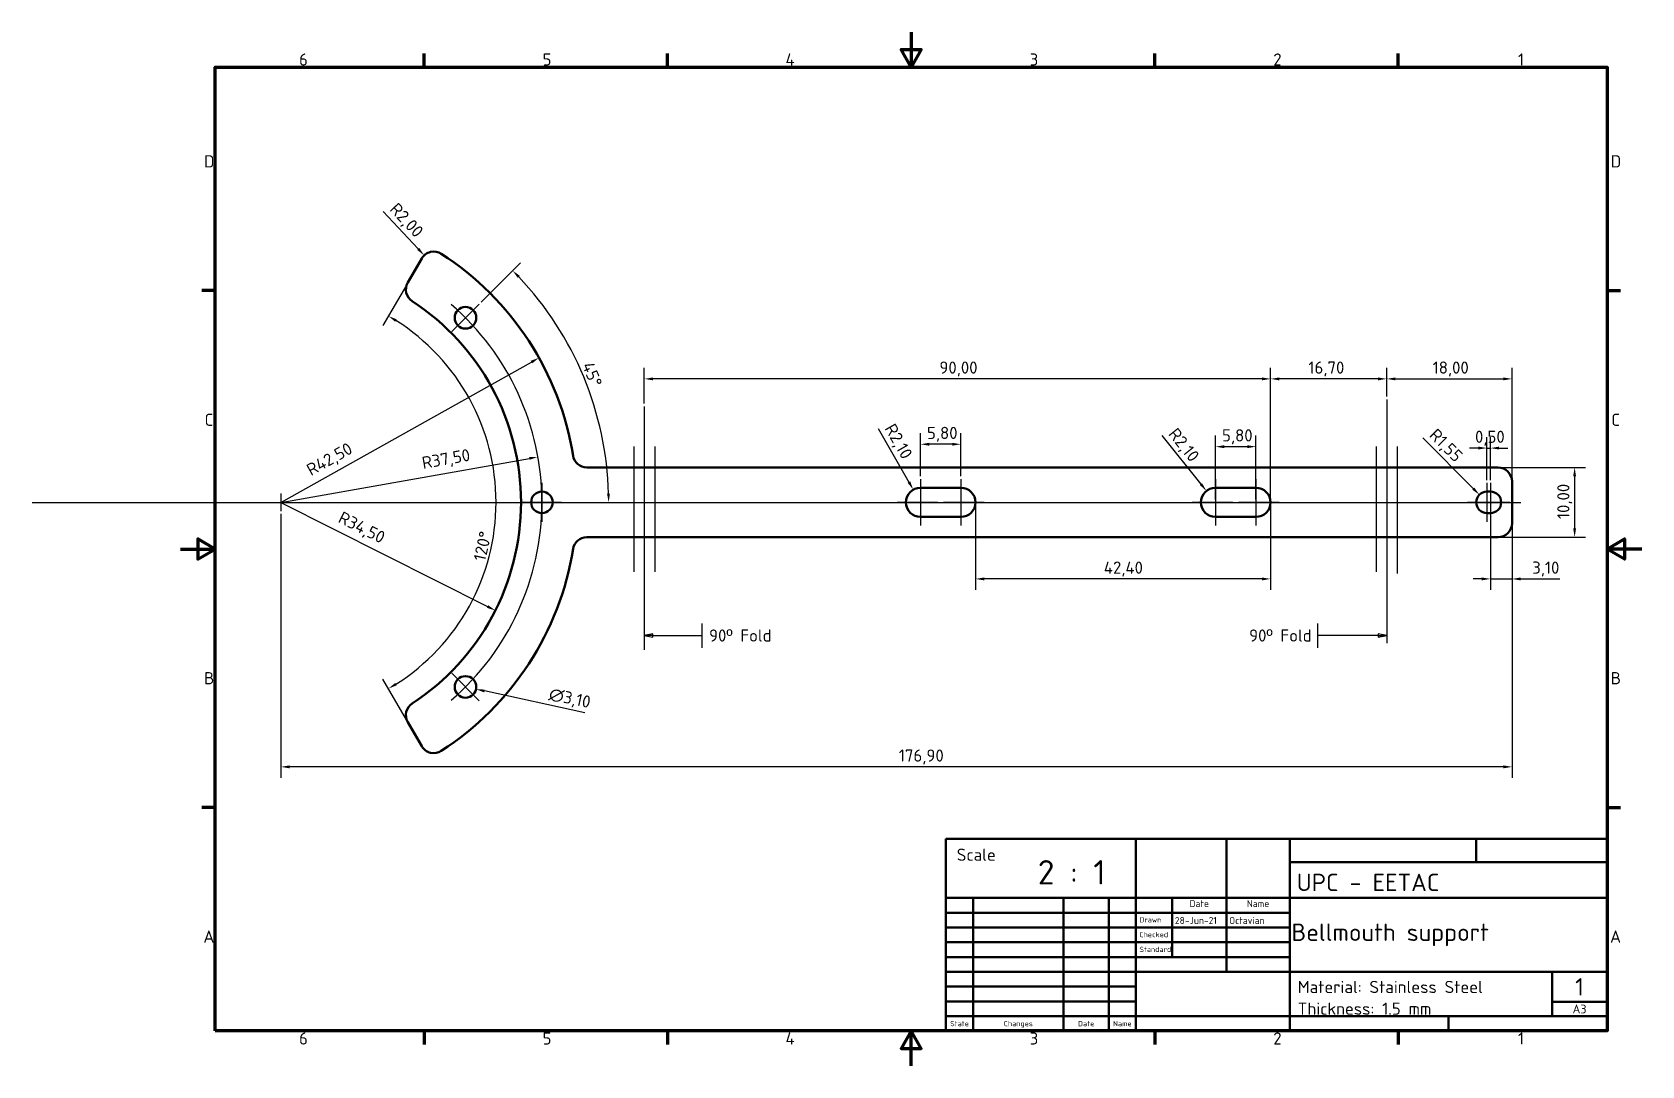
# Model space of a CAD drawing. Header units: millimetres. Extents: x -21 to 210, y 0 to 149.
import ezdxf
from ezdxf.enums import TextEntityAlignment as Align

# ---------------------------------------------------------------- set-up
doc = ezdxf.new("R2010")
doc.units = ezdxf.units.MM
doc.header["$LTSCALE"] = 0.5
for name, color, linetype, lineweight in [('Border (ISO)', 7, 'Continuous', 70), ('Center Mark (ISO)', 7, 'Continuous', 25), ('Centerline (ISO)', 7, 'Continuous', 25), ('Dimension (ISO)', 7, 'Continuous', 25), ('Sketch Geometry (ISO)', 7, 'Continuous', 25), ('Symbol (ISO)', 7, 'Continuous', 25), ('Title (ISO)', 7, 'Continuous', 50), ('Visible (ISO)', 7, 'Continuous', 50)]:
    doc.layers.add(name, color=color, linetype=linetype, lineweight=lineweight)
doc.styles.add('Note Text (DIN)', font='isocpeur.ttf')
doc.styles.add('Text Style41', font='isocpeur.ttf')
doc.styles.add('Text Style43', font='isocpeur.ttf')
doc.styles.add('Text Style44', font='isocpeur.ttf')
doc.styles.add('Text Style46', font='isocpeur.ttf')
doc.dimstyles.new('Default (DIN)', dxfattribs={"dimscale": 0.5, "dimtxt": 3.5, "dimasz": 2.5, "dimexe": 3.175, "dimexo": 0.8, "dimgap": 0.8, "dimtad": 1, "dimrnd": 1e-08, "dimzin": 0, "dimtxsty": 'Note Text (DIN)', "dimcen": 0.09, "dimdle": 10, "dimclrd": 256, "dimclre": 256, "dimclrt": 256, "dimadec": 0, "dimazin": 0, "dimtfac": 1, "dimtmove": 0, "dimatfit": 3, "dimfxl": 1, "dimtolj": 1, "dimtzin": 0, "dimlwd": -1, "dimlwe": -1, "dimarcsym": 0})

# ---------------------------------------------------------------- blocks, each defined once
blk = doc.blocks.new('Borders Default Border')
at = {"layer": 'Border (ISO)'}
for p, q in [((70, 287), (70, 290.9)), ((140, 287), (140, 290.9)), ((280, 287), (280, 290.9)), ((350, 287), (350, 290.9)), ((10, 222.75), (6.1, 222.75)), ((410, 222.75), (413.9, 222.75)), ((10, 74.25), (6.1, 74.25)), ((410, 74.25), (413.9, 74.25)), ((70, 10), (70, 6.1)), ((140, 10), (140, 6.1)), ((280, 10), (280, 6.1)), ((350, 10), (350, 6.1))]:
    blk.add_line(p, q, dxfattribs=at)
at = {"layer": 'Border (ISO)', "flags": 128}
for points in [[(210, 297), (210, 287), (207.11, 292), (212.89, 292), (210, 287)], [(10, 10), (10, 287), (410, 287), (410, 10), (10, 10)], [(0, 148.5), (10, 148.5), (5, 151.39), (5, 145.61), (10, 148.5)], [(420, 148.5), (410, 148.5), (415, 151.39), (415, 145.61), (410, 148.5)], [(210, 0), (210, 10), (207.11, 5), (212.89, 5), (210, 10)]]:
    blk.add_lwpolyline(points, dxfattribs=at)
at = {"layer": 'Border (ISO)', "char_height": 3.5, "attachment_point": 7, "style": 'Note Text (DIN)'}
for s, insert in [('6', (34.08, 287.4)), ('5', (104.08, 287.4)), ('4', (173.9, 287.4)), ('3', (244.08, 287.4)), ('2', (314.08, 287.4)), ('1', (384.42, 287.4)), ('D', (6.75, 258.13)), ('D', (411.05, 258.13)), ('C', (6.93, 183.88)), ('C', (411.23, 183.88)), ('B', (6.75, 109.63)), ('B', (411.05, 109.63)), ('A', (6.58, 35.38)), ('A', (410.88, 35.38)), ('6', (34.08, 6.1)), ('5', (104.08, 6.1)), ('4', (173.9, 6.1)), ('3', (244.08, 6.1)), ('2', (314.08, 6.1)), ('1', (384.42, 6.1))]:
    blk.add_mtext(s, dxfattribs=dict(at, insert=insert))
blk = doc.blocks.new('Title Blocks DIN')
at = {"layer": 'Title (ISO)'}
for p, q in [((288.4, 155.08), (98.4, 155.08)), ((98.4, 155.08), (98.4, 99.83)), ((153, 99.83), (153, 155.08)), ((179, 138.08), (179, 155.08)), ((197.2, 99.83), (197.2, 155.08)), ((250.8, 148.33), (250.8, 155.08)), ((288.4, 99.83), (288.4, 155.08)), ((197.2, 148.33), (288.4, 148.33)), ((98.4, 138.08), (288.4, 138.08)), ((106.2, 99.83), (106.2, 138.08)), ((132.2, 99.83), (132.2, 138.08)), ((145.2, 99.83), (145.2, 138.08)), ((163.4, 121.08), (163.4, 138.08)), ((179, 116.83), (179, 138.08)), ((98.4, 133.83), (153, 133.83)), ((98.4, 129.58), (153, 129.58)), ((153, 133.83), (197.2, 133.83)), ((153, 129.58), (197.2, 129.58)), ((98.4, 125.33), (153, 125.33)), ((153, 125.33), (197.2, 125.33)), ((98.4, 121.08), (153, 121.08)), ((153, 121.08), (197.2, 121.08)), ((98.4, 116.83), (153, 116.83)), ((153, 116.83), (288.4, 116.83)), ((272.6, 104.08), (272.6, 116.83)), ((98.4, 112.58), (153, 112.58)), ((153, 108.33), (98.4, 108.33)), ((272.6, 108.22), (288.4, 108.22)), ((98.4, 104.08), (153, 104.08)), ((153, 104.08), (197.2, 104.08)), ((197.2, 104.08), (288.4, 104.08)), ((242.8, 99.83), (242.8, 104.08)), ((98.4, 99.83), (288.4, 99.83))]:
    blk.add_line(p, q, dxfattribs=at)
at = {"layer": 'Title (ISO)', "style": 'Text Style46'}
for s, p in [('Date', (171.2, 134.83)), ('Name', (188.1, 134.83))]:
    blk.add_text(s, height=2, dxfattribs=at).set_placement(p, align=Align.BOTTOM_CENTER)
at = {"layer": 'Title (ISO)', "style": 'Text Style44'}
for s, p in [('Drawn', (154, 130.58)), ('Checked', (154, 126.33)), ('Standard', (154, 122.08))]:
    blk.add_text(s, height=1.5, dxfattribs=at).set_placement(p, align=Align.BOTTOM_LEFT)
for s, p in [('State', (102.3, 101.95)), ('Changes', (119.2, 101.95)), ('Date', (138.7, 101.95)), ('Name', (149.1, 101.95))]:
    blk.add_text(s, height=1.5, dxfattribs=at).set_placement(p, align=Align.MIDDLE_CENTER)
at = {"layer": 'Title (ISO)'}
for tag, p, height, style in [('CREATION_DATE_001', (164.2, 130.58), 2, 'Text Style46'), ('AUTHOR_001', (179.8, 130.58), 2, 'Text Style46'), ('TITLE_001', (197.7, 125.7), 5, 'Text Style41'), ('Sheet_number_001', (279.25, 110.02), 5, 'Text Style41'), ('Sheet_Size_001', (278.5, 104.9), 2.5, 'Text Style43')]:
    blk.add_attdef(tag, p, '', height=height, dxfattribs=dict(at, style=style))
at = {"layer": 'Title (ISO)', "style": 'Text Style46'}
for tag, p in [('CHECKED_DATE', (164.4, 126.33)), ('CHECKED_BY', (180, 126.33)), ('ENG_APPROVAL_DATE', (164.4, 122.08)), ('ENG_APPROVED_BY', (180, 122.08))]:
    blk.add_attdef(tag, text='', height=2, dxfattribs=at).set_placement(p, align=Align.BOTTOM_LEFT)
at = {"layer": 'Title (ISO)', "style": 'Text Style41'}
blk.add_attdef('PART_NUMBER', text='', height=5, dxfattribs=at).set_placement((198.2, 110.45), align=Align.MIDDLE_LEFT)
blk = doc.blocks.new('*D7')
at = {"layer": 'Defpoints', "color": 0, "transparency": 16777216}
for p in [(148.75, 88.95), (148.75, 80.95), (154.55, 80.95)]:
    blk.add_point(p, dxfattribs=at)
at = {"layer": 'Dimension (ISO)', "transparency": 16777216}
for p, q in [((148.75, 81.35), (148.75, 90.54)), ((154.55, 81.35), (154.55, 90.54)), ((153.3, 88.95), (150, 88.95))]:
    blk.add_line(p, q, dxfattribs=at)
for points in [[(150, 89.16), (150, 88.74), (148.75, 88.95)], [(153.3, 89.16), (153.3, 88.74), (154.55, 88.95)]]:
    blk.add_solid(points, dxfattribs=at)
at = {"layer": 'Dimension (ISO)', "transparency": 16777216, "insert": (149.68, 91.45), "char_height": 1.75, "attachment_point": 1, "style": 'Note Text (DIN)'}
blk.add_mtext('\\A1;5,80', dxfattribs=at)
blk = doc.blocks.new('*D8')
at = {"layer": 'Defpoints', "color": 0, "transparency": 16777216}
for p in [(32.66, 112.52), (43.48, 91.52), (14.44, 80.95), (34.67, 45.92)]:
    blk.add_point(p, dxfattribs=at)
at = {"layer": 'Dimension (ISO)', "transparency": 16777216}
for p, q in [((32.46, 112.17), (29.1, 106.34)), ((34.47, 46.27), (29.1, 55.56))]:
    blk.add_line(p, q, dxfattribs=at)
blk.add_arc((14.44, 80.95), 30.91, 302.3175, 57.6825, dxfattribs=at)
for points in [[(30.86, 106.89), (31.07, 107.25), (29.89, 107.72)], [(31.07, 54.66), (30.86, 55.01), (29.89, 54.19)]]:
    blk.add_solid(points, dxfattribs=at)
at = {"layer": 'Dimension (ISO)', "transparency": 16777216, "insert": (42.08, 72.77), "char_height": 1.75, "attachment_point": 1, "rotation": 77.5017, "style": 'Note Text (DIN)'}
blk.add_mtext('\\A1;120°', dxfattribs=at)
blk = doc.blocks.new('*D9')
at = {"layer": 'Defpoints', "color": 0, "transparency": 16777216}
for p in [(14.44, 80.95), (45.25, 65.42)]:
    blk.add_point(p, dxfattribs=at)
at = {"layer": 'Dimension (ISO)', "transparency": 16777216}
blk.add_line((14.44, 80.95), (44.13, 65.98), dxfattribs=at)
blk.add_solid([(44.22, 66.17), (44.04, 65.79), (45.25, 65.42)], dxfattribs=at)
at = {"layer": 'Dimension (ISO)', "transparency": 16777216, "insert": (23.31, 79.73), "char_height": 1.75, "attachment_point": 1, "rotation": 333.2359, "style": 'Note Text (DIN)'}
blk.add_mtext('\\A1;R34,50', dxfattribs=at)
blk = doc.blocks.new('*D10')
at = {"layer": 'Defpoints', "color": 0, "transparency": 16777216}
for p in [(51.37, 87.49), (14.44, 80.95)]:
    blk.add_point(p, dxfattribs=at)
at = {"layer": 'Dimension (ISO)', "transparency": 16777216}
blk.add_line((14.44, 80.95), (50.14, 87.27), dxfattribs=at)
blk.add_solid([(50.1, 87.48), (50.17, 87.07), (51.37, 87.49)], dxfattribs=at)
at = {"layer": 'Dimension (ISO)', "transparency": 16777216, "insert": (34.57, 87.46), "char_height": 1.75, "attachment_point": 1, "rotation": 10.041, "style": 'Note Text (DIN)'}
blk.add_mtext('\\A1;R37,50', dxfattribs=at)
blk = doc.blocks.new('*D11')
at = {"layer": 'Defpoints', "color": 0, "transparency": 16777216}
for p in [(51.52, 101.72), (14.44, 80.95)]:
    blk.add_point(p, dxfattribs=at)
at = {"layer": 'Dimension (ISO)', "transparency": 16777216}
blk.add_line((14.44, 80.95), (50.43, 101.1), dxfattribs=at)
blk.add_solid([(50.33, 101.29), (50.54, 100.92), (51.52, 101.72)], dxfattribs=at)
at = {"layer": 'Dimension (ISO)', "transparency": 16777216, "insert": (17.91, 86.22), "char_height": 1.75, "attachment_point": 1, "rotation": 29.244, "style": 'Note Text (DIN)'}
blk.add_mtext('\\A1;R42,50', dxfattribs=at)
blk = doc.blocks.new('*D12')
at = {"layer": 'Defpoints', "color": 0, "transparency": 16777216}
for p in [(42.94, 109.45), (59.92, 93.14), (14.44, 80.95), (49.14, 80.95)]:
    blk.add_point(p, dxfattribs=at)
at = {"layer": 'Dimension (ISO)', "transparency": 16777216}
blk.add_line((43.22, 109.73), (48.86, 115.37), dxfattribs=at)
blk.add_arc((14.44, 80.95), 47.09, 1.5211, 43.4789, dxfattribs=at)
for points in [[(48.46, 113.21), (48.76, 113.5), (47.74, 114.25)], [(61.72, 82.21), (61.3, 82.2), (61.53, 80.95)]]:
    blk.add_solid(points, dxfattribs=at)
at = {"layer": 'Dimension (ISO)', "transparency": 16777216, "insert": (59.29, 101.33), "char_height": 1.75, "attachment_point": 1, "rotation": 292.5, "style": 'Note Text (DIN)'}
blk.add_mtext('\\A1;45°', dxfattribs=at)
blk = doc.blocks.new('*D13')
at = {"layer": 'Defpoints', "color": 0, "transparency": 16777216}
for p in [(189.35, 85.95), (189.35, 75.95), (200.35, 75.95)]:
    blk.add_point(p, dxfattribs=at)
at = {"layer": 'Dimension (ISO)', "transparency": 16777216}
for p, q in [((189.75, 85.95), (201.93, 85.95)), ((200.35, 84.7), (200.35, 77.2)), ((189.75, 75.95), (201.93, 75.95))]:
    blk.add_line(p, q, dxfattribs=at)
for points in [[(200.14, 84.7), (200.55, 84.7), (200.35, 85.95)], [(200.14, 77.2), (200.55, 77.2), (200.35, 75.95)]]:
    blk.add_solid(points, dxfattribs=at)
at = {"layer": 'Dimension (ISO)', "transparency": 16777216, "insert": (197.85, 78.55), "char_height": 1.75, "attachment_point": 1, "rotation": 90, "style": 'Note Text (DIN)'}
blk.add_mtext('\\A1;10,00', dxfattribs=at)
blk = doc.blocks.new('*D14')
at = {"layer": 'Defpoints', "color": 0, "transparency": 16777216}
for p in [(191.35, 98.69), (173.35, 95.74), (191.35, 83.95)]:
    blk.add_point(p, dxfattribs=at)
at = {"layer": 'Dimension (ISO)', "transparency": 16777216}
for p, q in [((173.35, 96.14), (173.35, 100.28)), ((191.35, 84.35), (191.35, 100.28)), ((174.6, 98.69), (190.1, 98.69))]:
    blk.add_line(p, q, dxfattribs=at)
for points in [[(174.6, 98.9), (174.6, 98.48), (173.35, 98.69)], [(190.1, 98.9), (190.1, 98.48), (191.35, 98.69)]]:
    blk.add_solid(points, dxfattribs=at)
at = {"layer": 'Dimension (ISO)', "transparency": 16777216, "insert": (179.94, 101.19), "char_height": 1.75, "attachment_point": 1, "style": 'Note Text (DIN)'}
blk.add_mtext('\\A1;18,00', dxfattribs=at)
blk = doc.blocks.new('*D15')
at = {"layer": 'Defpoints', "color": 0, "transparency": 16777216}
for p in [(14.44, 79.7), (191.35, 77.95), (14.44, 42.95)]:
    blk.add_point(p, dxfattribs=at)
at = {"layer": 'Dimension (ISO)', "transparency": 16777216}
for p, q in [((14.44, 79.3), (14.44, 41.37)), ((191.35, 77.55), (191.35, 41.37)), ((190.1, 42.95), (15.69, 42.95))]:
    blk.add_line(p, q, dxfattribs=at)
for points in [[(15.69, 43.16), (15.69, 42.74), (14.44, 42.95)], [(190.1, 43.16), (190.1, 42.74), (191.35, 42.95)]]:
    blk.add_solid(points, dxfattribs=at)
at = {"layer": 'Dimension (ISO)', "transparency": 16777216, "insert": (103.23, 45.45), "char_height": 1.75, "attachment_point": 1, "style": 'Note Text (DIN)'}
blk.add_mtext('\\A1;176,90', dxfattribs=at)
blk = doc.blocks.new('*D16')
at = {"layer": 'Defpoints', "color": 0, "transparency": 16777216}
for p in [(106.35, 89.3), (106.35, 84.3), (112.15, 84.3)]:
    blk.add_point(p, dxfattribs=at)
at = {"layer": 'Dimension (ISO)', "transparency": 16777216}
for p, q in [((106.35, 84.7), (106.35, 90.89)), ((112.15, 84.7), (112.15, 90.89)), ((110.9, 89.3), (107.6, 89.3))]:
    blk.add_line(p, q, dxfattribs=at)
for points in [[(107.6, 89.51), (107.6, 89.09), (106.35, 89.3)], [(110.9, 89.51), (110.9, 89.09), (112.15, 89.3)]]:
    blk.add_solid(points, dxfattribs=at)
at = {"layer": 'Dimension (ISO)', "transparency": 16777216, "insert": (107.28, 91.8), "char_height": 1.75, "attachment_point": 1, "style": 'Note Text (DIN)'}
blk.add_mtext('\\A1;5,80', dxfattribs=at)
blk = doc.blocks.new('*D17')
at = {"layer": 'Defpoints', "color": 0, "transparency": 16777216}
for p in [(105.3, 82.78), (106.35, 80.95)]:
    blk.add_point(p, dxfattribs=at)
at = {"layer": 'Dimension (ISO)', "transparency": 16777216}
blk.add_line((100.28, 91.57), (104.68, 83.86), dxfattribs=at)
blk.add_solid([(104.87, 83.97), (104.5, 83.76), (105.3, 82.78)], dxfattribs=at)
at = {"layer": 'Dimension (ISO)', "transparency": 16777216, "insert": (102.65, 92.46), "char_height": 1.75, "attachment_point": 1, "rotation": 299.7423, "style": 'Note Text (DIN)'}
blk.add_mtext('\\A1;R2,10', dxfattribs=at)
blk = doc.blocks.new('*D18')
at = {"layer": 'Defpoints', "color": 0, "transparency": 16777216}
for p in [(147.43, 82.59), (148.75, 80.95)]:
    blk.add_point(p, dxfattribs=at)
at = {"layer": 'Dimension (ISO)', "transparency": 16777216}
blk.add_line((141.03, 90.58), (146.65, 83.57), dxfattribs=at)
blk.add_solid([(146.81, 83.7), (146.49, 83.44), (147.43, 82.59)], dxfattribs=at)
at = {"layer": 'Dimension (ISO)', "transparency": 16777216, "insert": (143.23, 91.83), "char_height": 1.75, "attachment_point": 1, "rotation": 308.7205, "style": 'Note Text (DIN)'}
blk.add_mtext('\\A1;R2,10', dxfattribs=at)
blk = doc.blocks.new('*D19')
at = {"layer": 'Defpoints', "color": 0, "transparency": 16777216}
for p in [(188.25, 80.95), (191.35, 77.95), (191.35, 69.95)]:
    blk.add_point(p, dxfattribs=at)
at = {"layer": 'Dimension (ISO)', "transparency": 16777216}
for p, q in [((188.25, 80.55), (188.25, 68.37)), ((191.35, 77.55), (191.35, 68.37)), ((187, 69.95), (185.75, 69.95)), ((188.25, 69.95), (191.35, 69.95)), ((192.6, 69.95), (198.23, 69.95))]:
    blk.add_line(p, q, dxfattribs=at)
for points in [[(187, 70.16), (187, 69.74), (188.25, 69.95)], [(192.6, 70.16), (192.6, 69.74), (191.35, 69.95)]]:
    blk.add_solid(points, dxfattribs=at)
at = {"layer": 'Dimension (ISO)', "transparency": 16777216, "insert": (194.25, 72.45), "char_height": 1.75, "attachment_point": 1, "style": 'Note Text (DIN)'}
blk.add_mtext('\\A1;3,10', dxfattribs=at)
blk = doc.blocks.new('*D20')
at = {"layer": 'Defpoints', "color": 0, "transparency": 16777216}
for p in [(188.25, 88.75), (187.75, 83.75), (188.25, 83.75)]:
    blk.add_point(p, dxfattribs=at)
at = {"layer": 'Dimension (ISO)', "transparency": 16777216}
for p, q in [((187.75, 84.15), (187.75, 90.34)), ((188.25, 84.15), (188.25, 90.34)), ((186.5, 88.75), (185.25, 88.75)), ((187.75, 88.75), (188.25, 88.75)), ((189.5, 88.75), (190.75, 88.75))]:
    blk.add_line(p, q, dxfattribs=at)
for points in [[(186.5, 88.96), (186.5, 88.54), (187.75, 88.75)], [(189.5, 88.96), (189.5, 88.54), (188.25, 88.75)]]:
    blk.add_solid(points, dxfattribs=at)
at = {"layer": 'Dimension (ISO)', "transparency": 16777216, "insert": (186.03, 91.25), "char_height": 1.75, "attachment_point": 1, "style": 'Note Text (DIN)'}
blk.add_mtext('\\A1;0,50', dxfattribs=at)
blk = doc.blocks.new('*D21')
at = {"layer": 'Defpoints', "color": 0, "transparency": 16777216}
for p in [(186.65, 82.05), (187.75, 80.95)]:
    blk.add_point(p, dxfattribs=at)
at = {"layer": 'Dimension (ISO)', "transparency": 16777216}
blk.add_line((178.52, 90.23), (185.77, 82.94), dxfattribs=at)
blk.add_solid([(185.92, 83.09), (185.62, 82.79), (186.65, 82.05)], dxfattribs=at)
at = {"layer": 'Dimension (ISO)', "transparency": 16777216, "insert": (180.57, 91.71), "char_height": 1.75, "attachment_point": 1, "rotation": 314.8288, "style": 'Note Text (DIN)'}
blk.add_mtext('\\A1;R1,55', dxfattribs=at)
blk = doc.blocks.new('*D22')
at = {"layer": 'Defpoints', "color": 0, "transparency": 16777216}
for p in [(35.03, 116.44), (36.4, 114.98)]:
    blk.add_point(p, dxfattribs=at)
at = {"layer": 'Dimension (ISO)', "transparency": 16777216}
blk.add_line((29.13, 122.75), (34.18, 117.36), dxfattribs=at)
blk.add_solid([(34.33, 117.5), (34.02, 117.21), (35.03, 116.44)], dxfattribs=at)
at = {"layer": 'Dimension (ISO)', "transparency": 16777216, "insert": (31.22, 124.16), "char_height": 1.75, "attachment_point": 1, "rotation": 313.1372, "style": 'Note Text (DIN)'}
blk.add_mtext('\\A1;R2,00', dxfattribs=at)
blk = doc.blocks.new('*D23')
at = {"layer": 'Defpoints', "color": 0, "transparency": 16777216}
for p in [(39.44, 54.76), (42.47, 54.11)]:
    blk.add_point(p, dxfattribs=at)
at = {"layer": 'Dimension (ISO)', "transparency": 16777216}
for p, q in [((40.91, 54.44), (41, 54.44)), ((40.96, 54.39), (40.96, 54.48)), ((58.11, 50.73), (43.69, 53.85))]:
    blk.add_line(p, q, dxfattribs=at)
blk.add_solid([(43.74, 54.05), (43.65, 53.64), (42.47, 54.11)], dxfattribs=at)
at = {"layer": 'Dimension (ISO)', "transparency": 16777216, "insert": (53.2, 54.35), "char_height": 1.75, "attachment_point": 1, "rotation": 347.8106, "style": 'Note Text (DIN)'}
blk.add_mtext('\\A1;∅3,10', dxfattribs=at)
blk = doc.blocks.new('*D24')
at = {"layer": 'Defpoints', "color": 0, "transparency": 16777216}
for p in [(66.65, 98.69), (66.65, 94.74), (156.65, 80.95)]:
    blk.add_point(p, dxfattribs=at)
at = {"layer": 'Dimension (ISO)', "transparency": 16777216}
for p, q in [((66.65, 95.14), (66.65, 100.28)), ((156.65, 81.35), (156.65, 100.28)), ((155.4, 98.69), (67.9, 98.69))]:
    blk.add_line(p, q, dxfattribs=at)
for points in [[(67.9, 98.9), (67.9, 98.48), (66.65, 98.69)], [(155.4, 98.9), (155.4, 98.48), (156.65, 98.69)]]:
    blk.add_solid(points, dxfattribs=at)
at = {"layer": 'Dimension (ISO)', "transparency": 16777216, "insert": (109.06, 101.19), "char_height": 1.75, "attachment_point": 1, "style": 'Note Text (DIN)'}
blk.add_mtext('\\A1;90,00', dxfattribs=at)
blk = doc.blocks.new('*D25')
at = {"layer": 'Defpoints', "color": 0, "transparency": 16777216}
for p in [(156.65, 98.69), (173.35, 95.74), (156.65, 80.95)]:
    blk.add_point(p, dxfattribs=at)
at = {"layer": 'Dimension (ISO)', "transparency": 16777216}
for p, q in [((156.65, 81.35), (156.65, 100.28)), ((173.35, 96.14), (173.35, 100.28)), ((172.1, 98.69), (157.9, 98.69))]:
    blk.add_line(p, q, dxfattribs=at)
for points in [[(157.9, 98.9), (157.9, 98.48), (156.65, 98.69)], [(172.1, 98.9), (172.1, 98.48), (173.35, 98.69)]]:
    blk.add_solid(points, dxfattribs=at)
at = {"layer": 'Dimension (ISO)', "transparency": 16777216, "insert": (162.09, 101.19), "char_height": 1.75, "attachment_point": 1, "style": 'Note Text (DIN)'}
blk.add_mtext('\\A1;16,70', dxfattribs=at)
blk = doc.blocks.new('*D26')
at = {"layer": 'Defpoints', "color": 0, "transparency": 16777216}
for p in [(114.25, 80.95), (156.65, 80.95), (114.25, 69.95)]:
    blk.add_point(p, dxfattribs=at)
at = {"layer": 'Dimension (ISO)', "transparency": 16777216}
for p, q in [((114.25, 80.55), (114.25, 68.37)), ((156.65, 80.55), (156.65, 68.37)), ((155.4, 69.95), (115.5, 69.95))]:
    blk.add_line(p, q, dxfattribs=at)
for points in [[(115.5, 70.16), (115.5, 69.74), (114.25, 69.95)], [(155.4, 70.16), (155.4, 69.74), (156.65, 69.95)]]:
    blk.add_solid(points, dxfattribs=at)
at = {"layer": 'Dimension (ISO)', "transparency": 16777216, "insert": (132.69, 72.45), "char_height": 1.75, "attachment_point": 1, "style": 'Note Text (DIN)'}
blk.add_mtext('\\A1;42,40', dxfattribs=at)
blk = doc.blocks.new('Feature Identifier1')
at = {"layer": 'Symbol (ISO)'}
for p, q in [((149.87, 127.14), (149.87, 120.14)), ((135.79, 124.14), (133.29, 123.64)), ((135.79, 123.64), (133.29, 123.64)), ((133.29, 123.64), (135.79, 123.14)), ((135.79, 123.14), (135.79, 124.14)), ((135.79, 123.64), (146.7, 123.64)), ((146.7, 123.64), (149.87, 123.64))]:
    blk.add_line(p, q, dxfattribs=at)
at = {"layer": 'Symbol (ISO)', "flags": 128}
blk.add_lwpolyline([(135.79, 124.14), (133.29, 123.64), (135.79, 123.14), (135.79, 124.14)], dxfattribs=at)
at = {"layer": 'Symbol (ISO)'}
blk.add_solid([(135.79, 124.14), (133.29, 123.64), (135.79, 123.14), (135.79, 124.14)], dxfattribs=at)
at = {"layer": 'Symbol (ISO)', "color": 7, "insert": (151.92, 121.89), "char_height": 3.5, "attachment_point": 7, "style": 'Note Text (DIN)'}
blk.add_mtext('90º Fold', dxfattribs=at)
blk = doc.blocks.new('Feature Identifier2')
at = {"layer": 'Symbol (ISO)'}
for p, q in [((326.77, 127.14), (326.77, 120.14)), ((329.95, 123.64), (326.77, 123.64)), ((344.19, 123.64), (329.95, 123.64)), ((346.69, 123.64), (344.19, 124.14)), ((344.19, 124.14), (344.19, 123.14)), ((344.19, 123.64), (346.69, 123.64)), ((344.19, 123.14), (346.69, 123.64))]:
    blk.add_line(p, q, dxfattribs=at)
at = {"layer": 'Symbol (ISO)', "flags": 128}
blk.add_lwpolyline([(344.19, 123.14), (346.69, 123.64), (344.19, 124.14), (344.19, 123.14)], dxfattribs=at)
at = {"layer": 'Symbol (ISO)'}
blk.add_solid([(344.19, 123.14), (346.69, 123.64), (344.19, 124.14), (344.19, 123.14)], dxfattribs=at)
at = {"layer": 'Symbol (ISO)', "insert": (307.14, 121.89), "char_height": 3.5, "attachment_point": 7, "style": 'Note Text (DIN)'}
blk.add_mtext('90º Fold', dxfattribs=at)

msp = doc.modelspace()

# ---------------------------------------------------------------- linework, layer by layer
at = {"layer": 'Center Mark (ISO)', "linetype": 'Continuous'}
for p, q in [((42.9377, 109.4494), (38.9779, 105.4896)), ((51.9413, 83.753), (51.9413, 78.153)), ((106.3462, 84.303), (106.3462, 77.603)), ((112.1462, 84.303), (112.1462, 77.603)), ((148.7462, 84.303), (148.7462, 77.603)), ((154.5462, 84.303), (154.5462, 77.603)), ((187.7462, 83.753), (187.7462, 78.153)), ((188.2462, 83.753), (188.2462, 78.153)), ((14.4413, 82.203), (14.4413, 79.703)), ((54.7413, 80.953), (49.1413, 80.953)), ((49.1413, 80.953), (54.7413, 80.953)), ((108.8462, 80.953), (102.9962, 80.953)), ((115.4962, 80.953), (109.6462, 80.953)), ((151.2462, 80.953), (145.3962, 80.953)), ((157.8962, 80.953), (152.0462, 80.953)), ((190.2462, 80.953), (184.9462, 80.953)), ((191.0462, 80.953), (185.7462, 80.953)), ((38.9779, 56.4164), (42.9377, 52.4566))]:
    msp.add_line(p, q, dxfattribs=at)
at = {"layer": 'Centerline (ISO)', "linetype": 'Continuous'}
for p, q in [((-21.3087, 80.953), (192.5962, 80.953)), ((55.1622, 80.953), (59.6373, 80.953))]:
    msp.add_line(p, q, dxfattribs=at)
msp.add_arc((14.4413, 80.953), 37.5, 310.721915, 49.278085, dxfattribs=at)
at = {"layer": 'Sketch Geometry (ISO)'}
for p, q in [((173.3462, 95.7404), (173.3462, 60.7404)), ((66.6462, 94.7404), (66.6462, 59.7404)), ((65.1462, 88.953), (65.1462, 70.953)), ((68.1462, 88.953), (68.1462, 70.953)), ((171.8462, 88.953), (171.8462, 70.953)), ((174.8462, 88.953), (174.8462, 70.7317))]:
    msp.add_line(p, q, dxfattribs=at)
at = {"layer": 'Visible (ISO)'}
for p, q in [((32.6639, 112.5154), (34.6666, 115.9842)), ((58.3873, 85.953), (189.3462, 85.953)), ((191.3462, 83.953), (191.3462, 77.953)), ((106.3462, 83.053), (112.1462, 83.053)), ((148.7462, 83.053), (154.5462, 83.053)), ((187.7462, 82.503), (188.2462, 82.503)), ((112.1462, 78.853), (106.3462, 78.853)), ((154.5462, 78.853), (148.7462, 78.853)), ((188.2462, 79.403), (187.7462, 79.403)), ((189.3462, 75.953), (58.3873, 75.953)), ((34.6666, 45.9217), (32.6639, 49.3905))]:
    msp.add_line(p, q, dxfattribs=at)
for centre in [(40.9578, 107.4695), (51.9413, 80.953), (40.9578, 54.4365)]:
    msp.add_circle(centre, 1.55, dxfattribs=at)
for centre, radius, start, end in [((36.3987, 114.9842), 2, 57.169428, 150), ((14.4413, 80.953), 42.5, 9.050409, 57.169428), ((34.396, 111.5154), 2, 150, 236.858932), ((14.4413, 80.953), 34.5, 303.141068, 56.858932), ((58.3873, 87.953), 2, 189.050409, 270), ((189.3462, 83.953), 2, 0, 90), ((106.3462, 80.953), 2.1, 90, 270), ((112.1462, 80.953), 2.1, 270, 90), ((148.7462, 80.953), 2.1, 90, 270), ((154.5462, 80.953), 2.1, 270, 90), ((187.7462, 80.953), 1.55, 90, 270), ((188.2462, 80.953), 1.55, 270, 90), ((189.3462, 77.953), 2, 270, 0), ((14.4413, 80.953), 42.5, 302.830572, 350.949591), ((58.3873, 73.953), 2, 90, 170.949591), ((34.396, 50.3905), 2, 123.141068, 210), ((36.3987, 46.9217), 2, 210, 302.830572)]:
    msp.add_arc(centre, radius, start, end, dxfattribs=at)

# ---------------------------------------------------------------- block references
at = {"xscale": 0.5, "yscale": 0.5, "zscale": 0.5}
msp.add_blockref('Borders Default Border', (0, 0), dxfattribs=at)
msp.add_blockref('Title Blocks DIN', (60.7995, -44.914), dxfattribs=at).add_auto_attribs({'Sheet_number_001': '1', 'Sheet_Size_001': 'A3', 'TITLE_001': 'Bellmouth support', 'CREATION_DATE_001': '28-Jun-21', 'AUTHOR_001': 'Octavian'})
at = {"layer": 'Symbol (ISO)', "xscale": 0.5, "yscale": 0.5, "zscale": 0.5}
for name in ['Feature Identifier1', 'Feature Identifier2']:
    msp.add_blockref(name, (0, 0), dxfattribs=at)

# ---------------------------------------------------------------- texts
at = {"layer": 'Symbol (ISO)', "attachment_point": 1, "style": 'Note Text (DIN)'}
for s, insert, char_height, width in [('\\fISOCPEUR|b0|i0;Scale', (111.5546, 31.2017), 1.75, 5.597402), ('\\fISOCPEUR|b0|i0;\\H3.5000;2 : 1', (123.2048, 29.5514), 3.5, 9.448052), ('\\fISOCPEUR|b0|i0;\\H2.5000;UPC - EETAC', (160.4044, 27.5933), 2.5, 19.990723)]:
    msp.add_mtext(s, dxfattribs=dict(at, insert=insert, char_height=char_height, width=width))
at = {"layer": 'Symbol (ISO)', "insert": (160.5546, 12.2017), "char_height": 1.75, "width": 26.587663, "attachment_point": 1, "line_spacing_factor": 1.068348, "style": 'Note Text (DIN)'}
msp.add_mtext('\\fISOCPEUR|b0|i0;Material: Stainless Steel\\P\\fISOCPEUR|b0|i0;Thickness: 1.5 mm', dxfattribs=at)

# ---------------------------------------------------------------- dimensions: what is measured, and where the dimension line sits
at = {"layer": 'Dimension (ISO)'}
dim = msp.add_radius_dim(center=(36.3987, 114.9842), mpoint=(35.0312, 116.4436), dimstyle='Default (DIN)', override={"dimgap": 0.8, "dimdec": 2, "dimlfac": 1, "dimcen": 0, "dimtol": 0, "dimlim": 0, "dimtp": 0, "dimtm": 0, "dimtdec": 2, "dimtofl": 0}, dxfattribs=at)
dim.commit()
dim.dimension.update_dxf_attribs({"geometry": '*D22', "text_midpoint": (32.2817, 121.4987)})
for base, p1, p2, override, picture, middle in [((59.9236, 93.1399), (49.1413, 80.953), (42.9377, 109.4494), {"dimgap": 0.8, "dimse1": 1, "dimadec": 0, "dimtol": 0, "dimlim": 0, "dimtp": 0, "dimtm": 0, "dimtdec": 2}, '*D12', (57.9438, 98.9723)), ((43.4835, 91.5235), (34.6666, 45.9217), (32.6639, 112.5154), {"dimgap": 0.8, "dimadec": 0, "dimtol": 0, "dimlim": 0, "dimtp": 0, "dimtm": 0, "dimtdec": 2}, '*D8', (44.615, 74.2646))]:
    dim = msp.add_angular_dim_3p(base=base, center=(14.4413, 80.953), p1=p1, p2=p2, dimstyle='Default (DIN)', override=override, dxfattribs=at)
    dim.commit()
    dim.dimension.update_dxf_attribs({"geometry": picture, "text_midpoint": middle, "dimtype": 165})
for center, mpoint, override, picture, middle in [((14.4413, 80.953), (51.5246, 101.7155), {"dimgap": 0.8, "dimdec": 2, "dimlfac": 1, "dimcen": 0, "dimdle": 0, "dimtol": 0, "dimlim": 0, "dimtp": 0, "dimtm": 0, "dimtdec": 2, "dimtofl": 0, "dimtmove": 2}, '*D11', (21.3662, 86.9507)), ((106.3462, 80.953), (105.3044, 82.7763), {"dimgap": 0.8, "dimdec": 2, "dimlfac": 1, "dimcen": 0, "dimtol": 0, "dimlim": 0, "dimtp": 0, "dimtm": 0, "dimtdec": 2, "dimtofl": 0}, '*D17', (101.7152, 89.058)), ((148.7462, 80.953), (147.4326, 82.5914), {"dimgap": 0.8, "dimdec": 2, "dimlfac": 1, "dimcen": 0, "dimtol": 0, "dimlim": 0, "dimtp": 0, "dimtm": 0, "dimtdec": 2, "dimtofl": 0}, '*D18', (142.8404, 88.3192)), ((187.7462, 80.953), (186.6535, 82.0523), {"dimgap": 0.8, "dimdec": 2, "dimlfac": 1, "dimcen": 0, "dimtol": 0, "dimlim": 0, "dimtp": 0, "dimtm": 0, "dimtdec": 2, "dimtofl": 0}, '*D21', (180.5598, 88.1824)), ((14.4413, 80.953), (51.3669, 87.4912), {"dimgap": 0.8, "dimdec": 2, "dimlfac": 1, "dimcen": 0, "dimdle": 0, "dimtol": 0, "dimlim": 0, "dimtp": 0, "dimtm": 0, "dimtdec": 2, "dimtofl": 0, "dimtmove": 2}, '*D10', (37.9809, 87.0001)), ((14.4413, 80.953), (45.2453, 65.417), {"dimgap": 0.8, "dimdec": 2, "dimlfac": 1, "dimcen": 0, "dimdle": 0, "dimtol": 0, "dimlim": 0, "dimtp": 0, "dimtm": 0, "dimtdec": 2, "dimtofl": 0, "dimtmove": 2}, '*D9', (25.8423, 77.2752))]:
    dim = msp.add_radius_dim(center=center, mpoint=mpoint, dimstyle='Default (DIN)', override=override, dxfattribs=at)
    dim.commit()
    dim.dimension.update_dxf_attribs({"geometry": picture, "text_midpoint": middle, "dimtype": 164})
for base, p1, p2, angle, override, picture, middle in [((66.6462, 98.6904), (156.6462, 80.953), (66.6462, 94.7404), 180, {"dimgap": 0.8, "dimdec": 2, "dimtol": 0, "dimlim": 0, "dimtp": 0, "dimtm": 0, "dimtdec": 2, "dimtofl": 0, "dimatfit": 1}, '*D24', (111.6462, 98.6904)), ((156.6462, 98.6904), (173.3462, 95.7404), (156.6462, 80.953), 180, {"dimgap": 0.8, "dimdec": 2, "dimtol": 0, "dimlim": 0, "dimtp": 0, "dimtm": 0, "dimtdec": 2, "dimtofl": 0, "dimatfit": 1}, '*D25', (164.4962, 98.6904)), ((191.3462, 98.6904), (173.3462, 95.7404), (191.3462, 83.953), 180, {"dimgap": 0.8, "dimdec": 2, "dimtol": 0, "dimlim": 0, "dimtp": 0, "dimtm": 0, "dimtdec": 2, "dimtofl": 0, "dimatfit": 1}, '*D14', (182.3462, 98.6904)), ((106.3462, 89.303), (112.1462, 84.303), (106.3462, 84.303), 180, {"dimgap": 0.8, "dimdec": 2, "dimtol": 0, "dimlim": 0, "dimtp": 0, "dimtm": 0, "dimtdec": 2, "dimtofl": 0, "dimatfit": 1}, '*D16', (109.2462, 89.303)), ((148.7462, 88.953), (154.5462, 80.953), (148.7462, 80.953), 180, {"dimgap": 0.8, "dimdec": 2, "dimtol": 0, "dimlim": 0, "dimtp": 0, "dimtm": 0, "dimtdec": 2, "dimtofl": 0, "dimatfit": 1}, '*D7', (151.6462, 88.953)), ((188.2462, 88.753), (187.7462, 83.753), (188.2462, 83.753), 180, {"dimgap": 0.8, "dimdec": 2, "dimtol": 0, "dimlim": 0, "dimtp": 0, "dimtm": 0, "dimtdec": 2, "dimtofl": 1, "dimatfit": 1}, '*D20', (187.9962, 88.753)), ((200.3462, 75.953), (189.3462, 85.953), (189.3462, 75.953), 270, {"dimgap": 0.8, "dimdec": 2, "dimtol": 0, "dimlim": 0, "dimtp": 0, "dimtm": 0, "dimtdec": 2, "dimtofl": 0, "dimatfit": 1}, '*D13', (200.3462, 80.953)), ((14.4413, 42.953), (191.3462, 77.953), (14.4413, 79.703), 180, {"dimgap": 0.8, "dimdec": 2, "dimtol": 0, "dimlim": 0, "dimtp": 0, "dimtm": 0, "dimtdec": 2, "dimtofl": 0, "dimatfit": 1}, '*D15', (106.2438, 42.953)), ((114.2462, 69.953), (156.6462, 80.953), (114.2462, 80.953), 180, {"dimgap": 0.8, "dimdec": 2, "dimtol": 0, "dimlim": 0, "dimtp": 0, "dimtm": 0, "dimtdec": 2, "dimtofl": 0, "dimatfit": 1}, '*D26', (135.4462, 69.953)), ((191.3462, 69.953), (188.2462, 80.953), (191.3462, 77.953), 180, {"dimgap": 0.8, "dimdec": 2, "dimtol": 0, "dimlim": 0, "dimtp": 0, "dimtm": 0, "dimtdec": 2, "dimtofl": 1, "dimatfit": 1}, '*D19', (196.0399, 69.953))]:
    dim = msp.add_linear_dim(base=base, p1=p1, p2=p2, angle=angle, dimstyle='Default (DIN)', override=override, dxfattribs=at)
    dim.commit()
    dim.dimension.update_dxf_attribs({"geometry": picture, "text_midpoint": middle, "dimtype": 160})
dim = msp.add_diameter_dim_2p(p1=(39.4428, 54.7637), p2=(42.4729, 54.1092), dimstyle='Default (DIN)', override={"dimgap": 0.8, "dimdec": 2, "dimlfac": 1, "dimtol": 0, "dimlim": 0, "dimtp": 0, "dimtm": 0, "dimtdec": 2, "dimtofl": 0}, dxfattribs=at)
dim.commit()
dim.dimension.update_dxf_attribs({"geometry": '*D23', "text_midpoint": (55.1958, 51.3609), "dimtype": 163})

doc.saveas('drawing.dxf')
